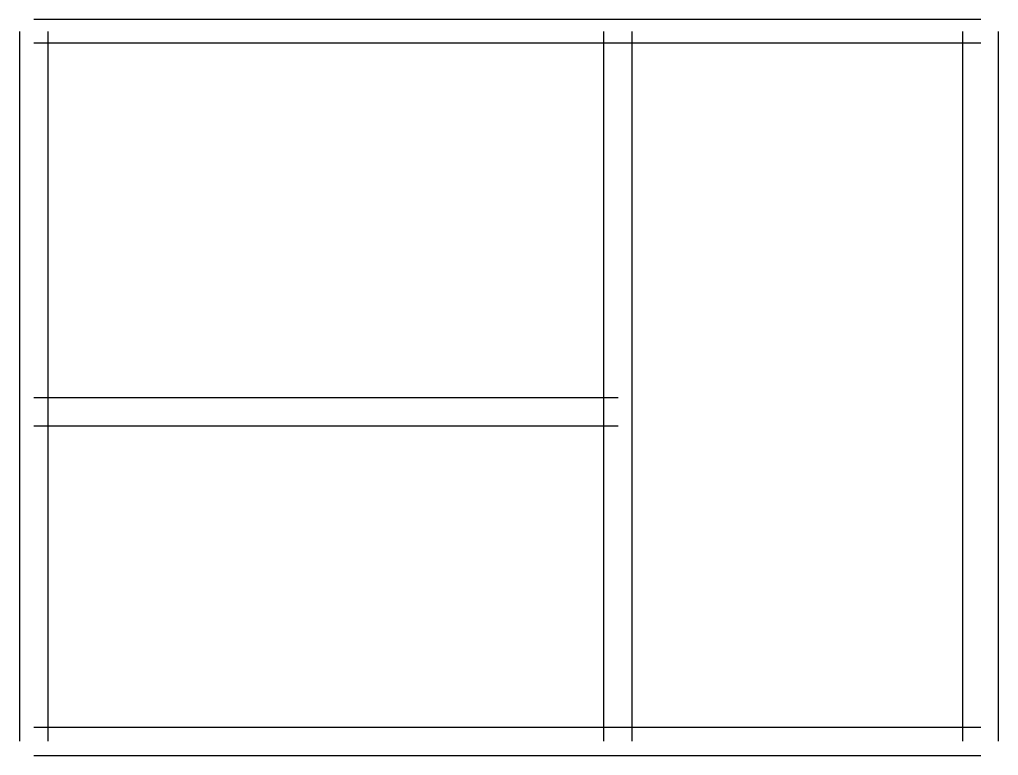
# Model space of a CAD drawing. Header units: millimetres. Extents: x -120 to 8150, y -120 to 6100.
import ezdxf

# ---------------------------------------------------------------- set-up
doc = ezdxf.new("R2010")
doc.units = ezdxf.units.MM
doc.layers.add('WALL', color=7, linetype='Continuous')

msp = doc.modelspace()

# ---------------------------------------------------------------- linework, layer by layer
at = {"layer": 'WALL'}
for p, q in [((8000, 6100), (0, 6100)), ((-120, 6000), (-120, 0)), ((120, 6000), (120, 0)), ((4816, 0), (4816, 6000)), ((5056, 0), (5056, 6000)), ((7850, 0), (7850, 6000)), ((8150, 0), (8150, 6000)), ((8000, 5900), (0, 5900)), ((0, 2905), (4936, 2905)), ((0, 2665), (4936, 2665)), ((0, 120), (8000, 120)), ((0, -120), (8000, -120))]:
    msp.add_line(p, q, dxfattribs=at)

doc.saveas('drawing.dxf')
